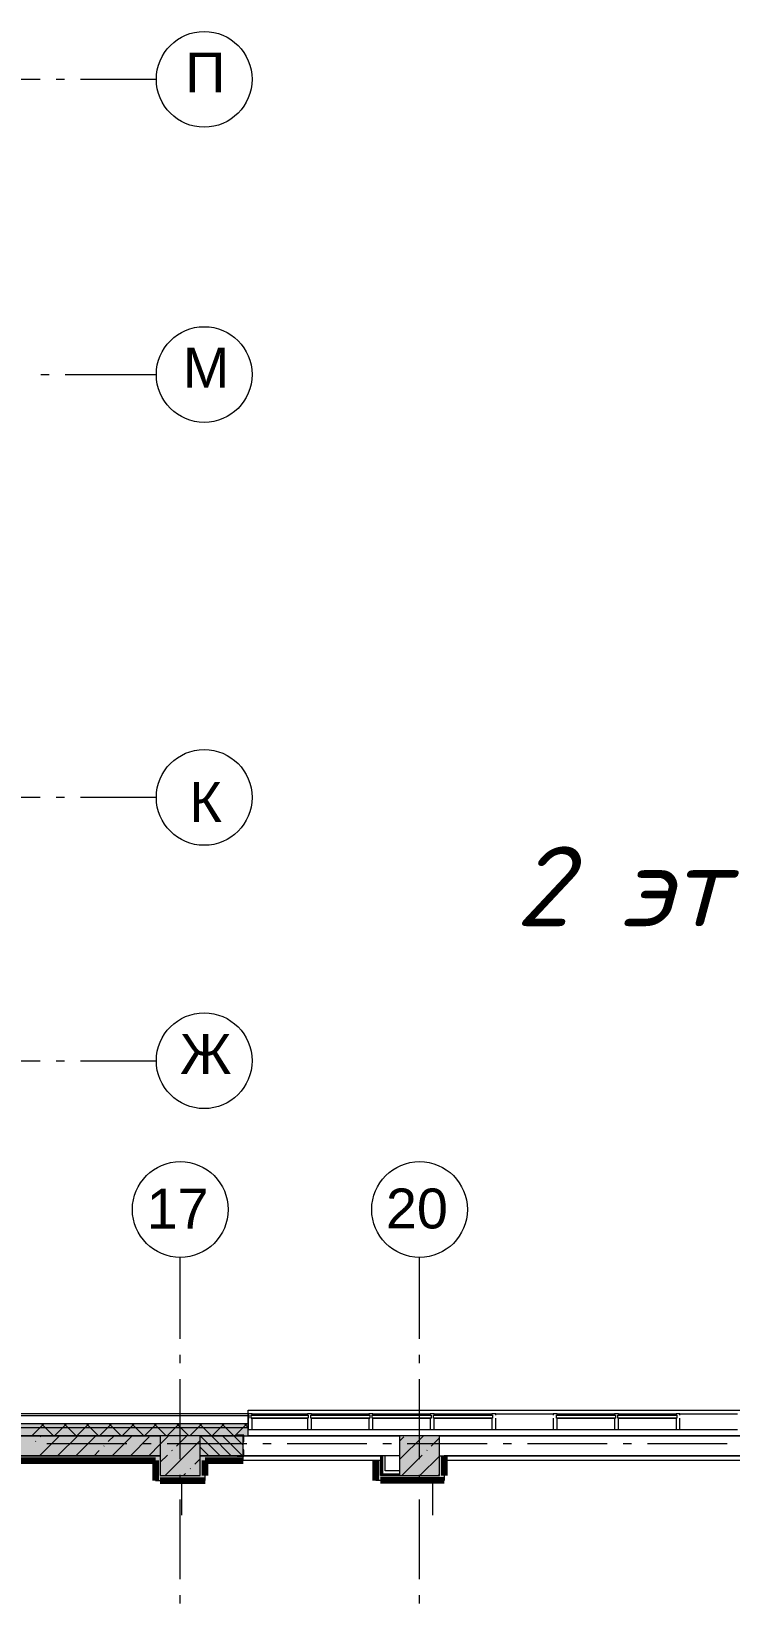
# Model space of a CAD drawing. Header units: millimetres. Extents: x -537608 to 253996, y -217170 to 186033.
# Drawn here: x -341727 to -332975, y -47003 to -27301 of the extents above; entities that cross this region are included whole.
import ezdxf

# ---------------------------------------------------------------- set-up
doc = ezdxf.new("R2010")
doc.units = ezdxf.units.MM
doc.layers.add('16) Лак 1.6м', color=160, linetype='Continuous', lineweight=90)
doc.layers.add('PDF _Геометрия', color=7, linetype='Continuous')
doc.layers.add('PDF _Текст', color=7, linetype='Continuous')
doc.layers.add('PDF _Сплошная заливка', color=7, linetype='Continuous', true_color=0xffffff)
doc.styles.add('PDF ArialMT', font='arial.ttf')
doc.styles.add('PDF ISOCPEUR Italic', font='isocpeui.ttf')

msp = doc.modelspace()

# ---------------------------------------------------------------- hatches: boundary and pattern name
at = {"layer": 'PDF _Сплошная заливка', "transparency": 33554559}
h = msp.add_hatch(color=256, dxfattribs=at)
h.paths.add_polyline_path([(-340111.3655, -45150.6667), (-340111.3655, -44900.6677), (-352711.3678, -44900.6677), (-352711.3678, -45150.6667), (-341531.7729, -45150.6667)], flags=0)
h.paths.add_polyline_path([(-354939.4258, -45150.6667), (-354711.3677, -45150.6667), (-354711.3677, -44900.6677), (-356311.3745, -44900.6677), (-356311.3745, -45150.6667), (-355777.4074, -45150.6667)], flags=0)
h = msp.add_hatch(color=256, dxfattribs=at)
h.paths.add_polyline_path([(-291411.3555, -44900.6677), (-291411.3555, -44800.6673), (-298005.3554, -44800.6673), (-298005.3554, -44900.6677), (-292091.069, -44900.6677)], flags=0)
h.paths.add_polyline_path([(-300051.8592, -44900.6677), (-299705.3584, -44900.6677), (-299705.3584, -44800.6673), (-301005.3596, -44800.6673), (-301005.3596, -44900.6677), (-300470.8499, -44900.6677)], flags=0)
h.paths.add_polyline_path([(-303822.7632, -44900.6677), (-302705.3583, -44900.6677), (-302705.3583, -44800.6673), (-303995.3569, -44800.6673), (-303995.3569, -44900.6677)], flags=0)
h.paths.add_polyline_path([(-306061.3579, -44900.6677), (-305695.3599, -44900.6677), (-305695.3599, -44800.6673), (-307010.3586, -44800.6673), (-307010.3586, -44900.6677), (-306336.6949, -44900.6677)], flags=0)
h.paths.add_polyline_path([(-308850.6309, -44900.6677), (-308710.3573, -44900.6677), (-308710.3573, -44800.6673), (-310010.3585, -44800.6673), (-310010.3585, -44900.6677), (-309688.6081, -44900.6677)], flags=0)
h.paths.add_polyline_path([(-312061.362, -44900.6677), (-311710.3615, -44900.6677), (-311710.3615, -44800.6673), (-313005.3593, -44800.6673), (-313005.3593, -44900.6677), (-312202.5441, -44900.6677)], flags=0)
h.paths.add_polyline_path([(-316005.3592, -44900.6677), (-314705.3622, -44900.6677), (-314705.3622, -44800.6673), (-316005.3592, -44800.6673)], flags=0)
h.paths.add_polyline_path([(-318068.389, -44900.6677), (-317705.3621, -44900.6677), (-317705.3621, -44800.6673), (-319005.3634, -44800.6673), (-319005.3634, -44900.6677), (-318906.3662, -44900.6677)], flags=0)
h.paths.add_polyline_path([(-323934.2382, -44900.6677), (-323705.3619, -44900.6677), (-323705.3619, -44800.6673), (-325005.3632, -44800.6673), (-325005.3632, -44900.6677), (-324061.3615, -44900.6677)], flags=0)
h.paths.add_polyline_path([(-321420.3022, -44900.6677), (-320705.362, -44900.6677), (-320705.362, -44800.6673), (-322005.3633, -44800.6673), (-322005.3633, -44900.6677), (-321839.293, -44900.6677)], flags=0)
h.paths.add_polyline_path([(-326705.3618, -44900.6677), (-326705.3618, -44800.6673), (-328311.3625, -44800.6673), (-328311.3625, -44900.6677), (-326867.1607, -44900.6677)], flags=0)
h.paths.add_polyline_path([(-330011.3654, -44900.6677), (-330011.3654, -44800.6673), (-331311.3624, -44800.6673), (-331311.3624, -44900.6677), (-330219.0739, -44900.6677)], flags=0)
h.paths.add_polyline_path([(-342261.3661, -44900.6677), (-339011.3695, -44900.6677), (-339011.3695, -44800.6673), (-342261.3661, -44800.6673)], flags=0)
h = msp.add_hatch(color=256, dxfattribs=at)
h.paths.add_polyline_path([(-291511.3559, -44800.6673), (-291511.3559, -44750.6671), (-298005.3554, -44750.6671), (-298005.3554, -44800.6673), (-292091.069, -44800.6673)], flags=0)
h.paths.add_polyline_path([(-302705.3583, -44800.6673), (-302705.3583, -44750.6671), (-303995.3569, -44750.6671), (-303995.3569, -44800.6673), (-302984.786, -44800.6673)], flags=0)
h.paths.add_polyline_path([(-300051.8592, -44800.6673), (-299705.3584, -44800.6673), (-299705.3584, -44750.6671), (-301005.3596, -44750.6671), (-301005.3596, -44800.6673), (-300470.8499, -44800.6673)], flags=0)
h.paths.add_polyline_path([(-305695.3599, -44800.6673), (-305695.3599, -44750.6671), (-307010.3586, -44750.6671), (-307010.3586, -44800.6673), (-305917.7084, -44800.6673)], flags=0)
h.paths.add_polyline_path([(-308850.6309, -44800.6673), (-308710.3573, -44800.6673), (-308710.3573, -44750.6671), (-310010.3585, -44750.6671), (-310010.3585, -44800.6673), (-309688.6081, -44800.6673)], flags=0)
h.paths.add_polyline_path([(-311710.3615, -44800.6673), (-311710.3615, -44750.6671), (-313005.3593, -44750.6671), (-313005.3593, -44800.6673), (-311783.5533, -44800.6673)], flags=0)
h.paths.add_polyline_path([(-318068.389, -44800.6673), (-317705.3621, -44800.6673), (-317705.3621, -44750.6671), (-319005.3634, -44750.6671), (-319005.3634, -44800.6673), (-318906.3662, -44800.6673)], flags=0)
h.paths.add_polyline_path([(-314705.3622, -44800.6673), (-314705.3622, -44750.6671), (-316005.3592, -44750.6671), (-316005.3592, -44800.6673), (-314716.4758, -44800.6673)], flags=0)
h.paths.add_polyline_path([(-320705.362, -44800.6673), (-320705.362, -44750.6671), (-322005.3633, -44750.6671), (-322005.3633, -44800.6673), (-321001.3114, -44800.6673)], flags=0)
h.paths.add_polyline_path([(-324772.2154, -44800.6673), (-323705.3619, -44800.6673), (-323705.3619, -44750.6671), (-325005.3632, -44750.6671), (-325005.3632, -44800.6673)], flags=0)
h.paths.add_polyline_path([(-326867.1607, -44800.6673), (-326705.3618, -44800.6673), (-326705.3618, -44750.6671), (-328311.3625, -44750.6671), (-328311.3625, -44800.6673), (-327286.1471, -44800.6673)], flags=0)
h.paths.add_polyline_path([(-331311.3624, -44800.6673), (-330011.3654, -44800.6673), (-330011.3654, -44750.6671), (-331311.3624, -44750.6671)], flags=0)
h.paths.add_polyline_path([(-339011.3695, -44800.6673), (-339011.3695, -44750.6671), (-342211.3659, -44750.6671), (-342211.3659, -44800.6673), (-339017.8456, -44800.6673)], flags=0)
msp.add_hatch(color=256, dxfattribs=at).paths.add_polyline_path([(-339611.3634, -45400.6677), (-339611.3634, -44900.6677), (-340111.3655, -44900.6677), (-340111.3655, -45400.6677), (-339855.8185, -45400.6677)])
h = msp.add_hatch(color=256, dxfattribs=at)
h.paths.add_polyline_path([(-296280.9595, -45150.6667), (-294561.356, -45150.6667), (-294561.356, -44900.6677), (-297061.3581, -44900.6677), (-297061.3581, -45150.6667), (-297001.3553, -45150.6667)], flags=0)
h.paths.add_polyline_path([(-299764.9091, -45150.6667), (-299764.9091, -44900.6677), (-300944.909, -44900.6677), (-300944.909, -45150.6667), (-300051.8592, -45150.6667)], flags=0)
h.paths.add_polyline_path([(-297561.3559, -45150.6667), (-297561.3559, -44900.6677), (-297944.9091, -44900.6677), (-297944.9091, -45150.6667), (-297801.3587, -45150.6667)], flags=0)
h.paths.add_polyline_path([(-306001.3593, -45150.6667), (-305754.9106, -45150.6667), (-305754.9106, -44900.6677), (-306061.3579, -44900.6677), (-306061.3579, -45150.6667)], flags=0)
h.paths.add_polyline_path([(-302984.786, -45150.6667), (-302764.909, -45150.6667), (-302764.909, -44900.6677), (-303061.3579, -44900.6677), (-303061.3579, -45150.6667), (-303001.3594, -45150.6667)], flags=0)
h.paths.add_polyline_path([(-303741.36, -45150.6667), (-303561.3601, -45150.6667), (-303561.3601, -44900.6677), (-303934.9106, -44900.6677), (-303934.9106, -45150.6667), (-303822.7632, -45150.6667)], flags=0)
h.paths.add_polyline_path([(-306561.36, -45150.6667), (-306561.36, -44900.6677), (-306701.358, -44900.6677), (-306701.358, -45150.6667)], flags=0)
h.paths.add_polyline_path([(-306755.6857, -45150.6667), (-306736.3607, -45150.6667), (-306736.3607, -44900.6677), (-306949.9122, -44900.6677), (-306949.9122, -45150.6667), (-306761.3608, -45150.6667)], flags=0)
h.paths.add_polyline_path([(-308850.6309, -45150.6667), (-308769.9123, -45150.6667), (-308769.9123, -44900.6677), (-309949.9121, -44900.6677), (-309949.9121, -45150.6667), (-309688.6081, -45150.6667)], flags=0)
h.paths.add_polyline_path([(-312781.3616, -45150.6667), (-312561.3598, -45150.6667), (-312561.3598, -44900.6677), (-312944.9129, -44900.6677), (-312944.9129, -45150.6667)], flags=0)
h.paths.add_polyline_path([(-315561.3597, -45150.6667), (-315561.3597, -44900.6677), (-315944.9128, -44900.6677), (-315944.9128, -45150.6667), (-315732.9329, -45150.6667)], flags=0)
h.paths.add_polyline_path([(-312061.362, -45150.6667), (-311769.9122, -45150.6667), (-311769.9122, -44900.6677), (-312061.362, -44900.6677), (-312061.362, -45134.7692)], flags=0)
h.paths.add_polyline_path([(-315061.3619, -45150.6667), (-314764.9129, -45150.6667), (-314764.9129, -44900.6677), (-315061.3619, -44900.6677), (-315061.3619, -45134.7692)], flags=0)
h.paths.add_polyline_path([(-318906.3662, -45150.6667), (-317764.9128, -45150.6667), (-317764.9128, -44900.6677), (-318944.9127, -44900.6677), (-318944.9127, -45150.6667)], flags=0)
h.paths.add_polyline_path([(-321001.3114, -45150.6667), (-320764.917, -45150.6667), (-320764.917, -44900.6677), (-321945.5326, -44900.6677), (-321945.5326, -45150.6667), (-321001.3631, -45150.6667)], flags=0)
h.paths.add_polyline_path([(-324944.9168, -45150.6667), (-324561.3637, -45150.6667), (-324561.3637, -44900.6677), (-324944.9168, -44900.6677), (-324944.9168, -44956.8232)], flags=0)
h.paths.add_polyline_path([(-324001.3631, -45150.6667), (-323765.5327, -45150.6667), (-323765.5327, -44900.6677), (-324061.3615, -44900.6677), (-324061.3615, -45150.6667)], flags=0)
h.paths.add_polyline_path([(-327561.3636, -45150.6667), (-327561.3636, -44900.6677), (-327611.3638, -44900.6677), (-327611.3638, -45150.6667)], flags=0)
h.paths.add_polyline_path([(-330551.3609, -45150.6667), (-330071.364, -45150.6667), (-330071.364, -44900.6677), (-330611.368, -44900.6677), (-330611.368, -45150.6667)], flags=0)
h.paths.add_polyline_path([(-326764.9169, -45150.6667), (-326764.9169, -44900.6677), (-327061.3657, -44900.6677), (-327061.3657, -45150.6667), (-326867.1607, -45150.6667)], flags=0)
h.paths.add_polyline_path([(-328251.3639, -45150.6667), (-328111.3659, -45150.6667), (-328111.3659, -44900.6677), (-328251.3639, -44900.6677), (-328251.3639, -44956.8232)], flags=0)
h.paths.add_polyline_path([(-331111.3615, -45150.6667), (-331111.3615, -44900.6677), (-331251.3638, -44900.6677), (-331251.3638, -45150.6667)], flags=0)
h.paths.add_polyline_path([(-339611.3634, -45150.6667), (-339071.368, -45150.6667), (-339071.368, -44900.6677), (-339611.3634, -44900.6677)], flags=0)
at = {"layer": 'PDF _Сплошная заливка', "true_color": 0xff7d7d, "transparency": 33554559}
h = msp.add_hatch(color=11, dxfattribs=at)
h.paths.add_polyline_path([(-340171.3641, -45210.6673), (-340111.3655, -45210.6673), (-340111.3655, -45150.6667), (-352681.3728, -45150.8109), (-352681.3728, -45158.667), (-352711.3678, -45158.667), (-352711.3678, -45210.6673), (-341531.7729, -45210.6673)], flags=0)
h.paths.add_polyline_path([(-354711.3677, -45210.6673), (-354711.3677, -45158.667), (-354741.3712, -45158.667), (-354741.3712, -45150.6667), (-356311.3745, -45150.6667), (-356311.3745, -45210.6673), (-354939.4258, -45210.6673)], flags=0)
h.paths.add_polyline_path([(-360436.3749, -45210.6673), (-360436.3749, -45150.6667), (-367861.3722, -45150.6667), (-367861.3722, -45210.6673), (-360805.2708, -45210.6673)], flags=0)
msp.add_hatch(color=11, dxfattribs=at).paths.add_polyline_path([(-339611.3634, -45400.6677), (-339551.3649, -45400.6677), (-339551.3649, -45150.6667), (-339611.3634, -45150.6667), (-339611.3634, -45312.8143)])
at = {"layer": 'PDF _Сплошная заливка', "true_color": 0x77b143, "transparency": 33554559}
msp.add_hatch(color=75, dxfattribs=at).paths.add_polyline_path([(-337351.3641, -45375.6676), (-337326.364, -45375.6676), (-337326.364, -45150.6667), (-337351.3641, -45150.6667), (-337351.3641, -45340.6671)])

# ---------------------------------------------------------------- linework, layer by layer
at = {"layer": '16) Лак 1.6м'}
for p, q in [((-352711.3678, -45210.6673), (-340171.3641, -45210.6673)), ((-340171.3641, -45210.6673), (-340171.3641, -45460.6684)), ((-339551.3649, -45400.6677), (-339551.3649, -45210.6673)), ((-339551.3649, -45210.6673), (-339071.368, -45210.6673)), ((-337411.3627, -45460.6684), (-337411.3627, -45210.6673)), ((-336551.3693, -45150.6667), (-336551.3693, -45400.6677)), ((-340111.3655, -45460.6684), (-339551.3649, -45460.6684)), ((-336551.3693, -45460.6684), (-337351.3641, -45460.6684))]:
    msp.add_line(p, q, dxfattribs=at)
at = {"layer": 'PDF _Геометрия', "color": 253, "lineweight": 9, "true_color": 0xaaaaaa}
for p, q in [((-342617.5251, -27900.664), (-341617.5294, -27900.664)), ((-341417.5286, -27900.664), (-341311.6979, -27900.664)), ((-341111.6971, -27900.664), (-340161.3657, -27900.664)), ((-341610.1146, -31600.6647), (-341504.284, -31600.6647)), ((-341304.2832, -31600.6647), (-340161.3657, -31600.6647)), ((-341617.5294, -36900.6659), (-342617.5251, -36900.6659)), ((-341311.6979, -36900.6659), (-341417.5286, -36900.6659)), ((-340161.3657, -36900.6659), (-341111.6971, -36900.6659)), ((-342617.5251, -40200.6671), (-341617.5294, -40200.6671)), ((-341417.5286, -40200.6671), (-341311.6979, -40200.6671)), ((-341111.6971, -40200.6671), (-340161.3657, -40200.6671)), ((-339861.3645, -43685.9988), (-339861.3645, -42664.7363)), ((-336861.3689, -43685.9988), (-336861.3689, -42664.7363)), ((-339861.3645, -43991.8325), (-339861.3645, -43885.9997)), ((-336861.3689, -43991.8325), (-336861.3689, -43885.9997)), ((-339861.3645, -45191.8333), (-339861.3645, -44191.8334)), ((-336861.3689, -45191.8333), (-336861.3689, -44191.8334)), ((-339011.3695, -44623.6665), (-339011.3695, -44580.6677)), ((-339011.3695, -44580.6677), (-331311.3624, -44580.6677)), ((-339011.3695, -44678.668), (-339001.3625, -44678.668)), ((-338971.3675, -44678.668), (-338256.3628, -44678.668)), ((-338266.3697, -44680.6681), (-338961.3693, -44680.6681)), ((-338226.3679, -44678.668), (-337486.363, -44678.668)), ((-337496.3699, -44680.6681), (-338216.3695, -44680.6681)), ((-337456.368, -44678.668), (-336716.3631, -44678.668)), ((-336726.37, -44680.6681), (-337446.3696, -44680.6681)), ((-336686.3681, -44678.668), (-335946.3632, -44678.668)), ((-335956.3616, -44680.6681), (-336676.3699, -44680.6681)), ((-335146.3685, -44678.668), (-334406.3636, -44678.668)), ((-334416.3619, -44680.6681), (-335136.3615, -44680.6681)), ((-334376.3686, -44678.668), (-333636.3637, -44678.668)), ((-333646.3621, -44680.6681), (-334366.3617, -44680.6681)), ((-340532.294, -45000.6682), (-341532.2983, -45000.6682)), ((-340226.4625, -45000.6682), (-340332.2931, -45000.6682)), ((-339026.466, -45000.6682), (-340026.4617, -45000.6682)), ((-338720.6259, -45000.6682), (-338826.4651, -45000.6682)), ((-337520.6294, -45000.6682), (-338520.6336, -45000.6682)), ((-337214.7979, -45000.6682), (-337320.6285, -45000.6682)), ((-336014.7928, -45000.6682), (-337014.7971, -45000.6682)), ((-335708.9613, -45000.6682), (-335814.7919, -45000.6682)), ((-334508.9648, -45000.6682), (-335508.9604, -45000.6682)), ((-334203.1246, -45000.6682), (-334308.9639, -45000.6682)), ((-333003.1282, -45000.6682), (-334003.1325, -45000.6682)), ((-339861.3645, -45497.6669), (-339861.3645, -45391.832)), ((-336861.3689, -45497.6669), (-336861.3689, -45391.832)), ((-339861.3645, -46697.6656), (-339861.3645, -45697.6656)), ((-336861.3689, -46697.6656), (-336861.3689, -45697.6656)), ((-339861.3645, -47003.4993), (-339861.3645, -46897.6665)), ((-336861.3689, -47003.4993), (-336861.3689, -46897.6665))]:
    msp.add_line(p, q, dxfattribs=at)
at = {"layer": 'PDF _Геометрия', "lineweight": 9}
for p, q in [((-339011.3695, -44623.6665), (-342084.3674, -44623.6665)), ((-339011.3695, -44650.6667), (-342084.3674, -44650.6667)), ((-338961.3693, -44623.6665), (-339011.3695, -44623.6665)), ((-339011.3695, -44623.6665), (-339011.3695, -44640.6662)), ((-339011.3695, -44650.6667), (-339011.3695, -44623.6665)), ((-339011.3695, -44640.6662), (-339001.3625, -44640.6662)), ((-339011.3695, -44750.6671), (-339011.3695, -44650.6667)), ((-339001.3625, -44680.6681), (-339011.3695, -44680.6681)), ((-339011.3695, -44680.6681), (-339011.3695, -44820.6683)), ((-339001.3625, -44640.6662), (-339001.3625, -44680.6681)), ((-338971.3675, -44680.6681), (-338971.3675, -44640.6662)), ((-338971.3675, -44640.6662), (-338961.3693, -44640.6662)), ((-338961.3693, -44680.6681), (-338971.3675, -44680.6681)), ((-338961.3693, -44640.6662), (-338961.3693, -44623.6665)), ((-338961.3693, -44623.6665), (-338266.3697, -44623.6665)), ((-338961.3693, -44640.6662), (-338266.3697, -44640.6662)), ((-338961.3693, -44820.6683), (-338961.3693, -44680.6681)), ((-338216.3695, -44623.6665), (-338266.3697, -44623.6665)), ((-338266.3697, -44623.6665), (-338266.3697, -44640.6662)), ((-338266.3697, -44640.6662), (-338256.3628, -44640.6662)), ((-338256.3628, -44680.6681), (-338266.3697, -44680.6681)), ((-338266.3697, -44680.6681), (-338266.3697, -44820.6683)), ((-338256.3628, -44640.6662), (-338256.3628, -44680.6681)), ((-338226.3679, -44680.6681), (-338226.3679, -44640.6662)), ((-338226.3679, -44640.6662), (-338216.3695, -44640.6662)), ((-338216.3695, -44680.6681), (-338226.3679, -44680.6681)), ((-338216.3695, -44623.6665), (-337496.3699, -44623.6665)), ((-338216.3695, -44640.6662), (-338216.3695, -44623.6665)), ((-338216.3695, -44640.6662), (-337496.3699, -44640.6662)), ((-338216.3695, -44820.6683), (-338216.3695, -44680.6681)), ((-337446.3696, -44623.6665), (-337496.3699, -44623.6665)), ((-337496.3699, -44623.6665), (-337496.3699, -44640.6662)), ((-337496.3699, -44640.6662), (-337486.363, -44640.6662)), ((-337486.363, -44680.6681), (-337496.3699, -44680.6681)), ((-337496.3699, -44680.6681), (-337496.3699, -44820.6683)), ((-337486.363, -44640.6662), (-337486.363, -44680.6681)), ((-337456.368, -44680.6681), (-337456.368, -44640.6662)), ((-337456.368, -44640.6662), (-337446.3696, -44640.6662)), ((-337446.3696, -44680.6681), (-337456.368, -44680.6681)), ((-337446.3696, -44623.6665), (-336726.37, -44623.6665)), ((-337446.3696, -44640.6662), (-337446.3696, -44623.6665)), ((-337446.3696, -44640.6662), (-336726.37, -44640.6662)), ((-337446.3696, -44820.6683), (-337446.3696, -44680.6681)), ((-336676.3699, -44623.6665), (-336726.37, -44623.6665)), ((-336726.37, -44623.6665), (-336726.37, -44640.6662)), ((-336726.37, -44640.6662), (-336716.3631, -44640.6662)), ((-336716.3631, -44680.6681), (-336726.37, -44680.6681)), ((-336726.37, -44680.6681), (-336726.37, -44820.6683)), ((-336716.3631, -44640.6662), (-336716.3631, -44680.6681)), ((-336686.3681, -44680.6681), (-336686.3681, -44640.6662)), ((-336686.3681, -44640.6662), (-336676.3699, -44640.6662)), ((-336676.3699, -44680.6681), (-336686.3681, -44680.6681)), ((-336676.3699, -44623.6665), (-335956.3616, -44623.6665)), ((-336676.3699, -44640.6662), (-336676.3699, -44623.6665)), ((-336676.3699, -44640.6662), (-335956.3616, -44640.6662)), ((-336676.3699, -44820.6683), (-336676.3699, -44680.6681)), ((-335906.37, -44623.6665), (-335956.3616, -44623.6665)), ((-335956.3616, -44623.6665), (-335956.3616, -44640.6662)), ((-335956.3616, -44640.6662), (-335946.3632, -44640.6662)), ((-335946.3632, -44680.6681), (-335956.3616, -44680.6681)), ((-335956.3616, -44680.6681), (-335956.3616, -44820.6683)), ((-335946.3632, -44640.6662), (-335946.3632, -44680.6681)), ((-335906.37, -44623.6665), (-335186.3617, -44623.6665)), ((-335906.37, -44640.6662), (-335906.37, -44623.6665)), ((-335906.37, -44820.6683), (-335906.37, -44680.6681)), ((-335136.3615, -44623.6665), (-335186.3617, -44623.6665)), ((-335186.3617, -44623.6665), (-335186.3617, -44640.6662)), ((-335186.3617, -44680.6681), (-335186.3617, -44820.6683)), ((-335146.3685, -44680.6681), (-335146.3685, -44640.6662)), ((-335146.3685, -44640.6662), (-335136.3615, -44640.6662)), ((-335136.3615, -44680.6681), (-335146.3685, -44680.6681)), ((-335136.3615, -44623.6665), (-334416.3619, -44623.6665)), ((-335136.3615, -44640.6662), (-335136.3615, -44623.6665)), ((-335136.3615, -44640.6662), (-334416.3619, -44640.6662)), ((-335136.3615, -44820.6683), (-335136.3615, -44680.6681)), ((-334366.3617, -44623.6665), (-334416.3619, -44623.6665)), ((-334416.3619, -44623.6665), (-334416.3619, -44640.6662)), ((-334416.3619, -44640.6662), (-334406.3636, -44640.6662)), ((-334406.3636, -44680.6681), (-334416.3619, -44680.6681)), ((-334416.3619, -44680.6681), (-334416.3619, -44820.6683)), ((-334406.3636, -44640.6662), (-334406.3636, -44680.6681)), ((-334376.3686, -44680.6681), (-334376.3686, -44640.6662)), ((-334376.3686, -44640.6662), (-334366.3617, -44640.6662)), ((-334366.3617, -44680.6681), (-334376.3686, -44680.6681)), ((-334366.3617, -44623.6665), (-333646.3621, -44623.6665)), ((-334366.3617, -44640.6662), (-334366.3617, -44623.6665)), ((-334366.3617, -44640.6662), (-333646.3621, -44640.6662)), ((-334366.3617, -44820.6683), (-334366.3617, -44680.6681)), ((-333596.3618, -44623.6665), (-333646.3621, -44623.6665)), ((-333646.3621, -44623.6665), (-333646.3621, -44640.6662)), ((-333646.3621, -44640.6662), (-333636.3637, -44640.6662)), ((-333636.3637, -44680.6681), (-333646.3621, -44680.6681)), ((-333646.3621, -44680.6681), (-333646.3621, -44820.6683)), ((-333636.3637, -44640.6662), (-333636.3637, -44680.6681)), ((-333596.3618, -44623.6665), (-332876.3622, -44623.6665)), ((-333596.3618, -44640.6662), (-333596.3618, -44623.6665)), ((-333596.3618, -44820.6683), (-333596.3618, -44680.6681)), ((-340111.3655, -44900.6677), (-352681.3728, -44900.6677)), ((-339011.3695, -44750.6671), (-342084.3674, -44750.6671)), ((-339011.3695, -44800.6673), (-342084.3674, -44800.6673)), ((-342084.3674, -44900.6677), (-340111.3655, -44900.6677)), ((-341722.5075, -44900.6677), (-341622.507, -44800.6673)), ((-341625.8226, -45150.6667), (-341375.8215, -44900.6677)), ((-341622.507, -44800.6673), (-341572.5068, -44750.6671)), ((-341618.8728, -44915.6221), (-341603.9227, -44900.6677)), ((-341551.2873, -44800.6673), (-341601.2875, -44750.6671)), ((-341451.2869, -44900.6677), (-341551.2873, -44800.6673)), ((-341439.6609, -44900.6677), (-341339.6605, -44800.6673)), ((-341390.7802, -45143.7191), (-341147.7289, -44900.6677)), ((-341339.6605, -44800.6673), (-341289.6603, -44750.6671)), ((-341268.4408, -44800.6673), (-341318.441, -44750.6671)), ((-341168.4404, -44900.6677), (-341268.4408, -44800.6673)), ((-341169.6288, -45150.6667), (-340919.6277, -44900.6677)), ((-341156.8144, -44900.6677), (-341056.8225, -44800.6673)), ((-341056.8225, -44800.6673), (-341006.8223, -44750.6671)), ((-340985.5942, -44800.6673), (-341035.5944, -44750.6671)), ((-340885.5938, -44900.6677), (-340985.5942, -44800.6673)), ((-340873.9765, -44900.6677), (-340773.976, -44800.6673)), ((-340773.976, -44800.6673), (-340723.9758, -44750.6671)), ((-340763.5041, -44972.6453), (-340691.5265, -44900.6677)), ((-340702.7563, -44800.6673), (-340752.7565, -44750.6671)), ((-340713.4264, -45150.6667), (-340463.4253, -44900.6677)), ((-340602.7559, -44900.6677), (-340702.7563, -44800.6673)), ((-340591.1299, -44900.6677), (-340491.1295, -44800.6673)), ((-340491.1295, -44800.6673), (-340441.1293, -44750.6671)), ((-340485.3337, -45150.6667), (-340250.2828, -44915.6221)), ((-340419.9097, -44800.6673), (-340469.91, -44750.6671)), ((-340319.9093, -44900.6677), (-340419.9097, -44800.6673)), ((-340308.292, -44900.6677), (-340208.2916, -44800.6673)), ((-340208.2916, -44800.6673), (-340158.2913, -44750.6671)), ((-340137.0718, -44800.6673), (-340187.072, -44750.6671)), ((-340037.0714, -44900.6677), (-340137.0718, -44800.6673)), ((-340111.3655, -45004.8018), (-340007.2315, -44900.6677)), ((-339611.3634, -44900.6677), (-340111.3655, -44900.6677)), ((-340111.3655, -44900.6677), (-340111.3655, -45400.6677)), ((-340025.4455, -44900.6677), (-339925.445, -44800.6673)), ((-339925.445, -44800.6673), (-339875.4448, -44750.6671)), ((-339908.1353, -45029.6706), (-339779.1303, -44900.6677)), ((-339854.2253, -44800.6673), (-339904.2255, -44750.6671)), ((-339754.2249, -44900.6677), (-339854.2253, -44800.6673)), ((-339742.6075, -44900.6677), (-339642.6071, -44800.6673)), ((-339642.6071, -44800.6673), (-339592.6069, -44750.6671)), ((-339571.3873, -44800.6673), (-339621.3876, -44750.6671)), ((-339611.3634, -45400.6677), (-339611.3634, -44900.6677)), ((-339071.368, -44900.6677), (-339611.3634, -44900.6677)), ((-339611.3634, -44900.6677), (-339011.3695, -44900.6677)), ((-339362.8091, -45150.6667), (-339611.3634, -44902.1059)), ((-339471.3869, -44900.6677), (-339571.3873, -44800.6673)), ((-339221.3859, -45150.6667), (-339471.3869, -44900.6677)), ((-339459.761, -44900.6677), (-339359.7606, -44800.6673)), ((-339359.7606, -44800.6673), (-339309.7603, -44750.6671)), ((-339288.5408, -44800.6673), (-339338.541, -44750.6671)), ((-339079.9626, -45150.6667), (-339329.9636, -44900.6677)), ((-339188.5404, -44900.6677), (-339288.5408, -44800.6673)), ((-339071.368, -45017.8423), (-339188.5404, -44900.6677)), ((-339176.9231, -44900.6677), (-339076.9226, -44800.6673)), ((-339076.9226, -44800.6673), (-339026.9224, -44750.6671)), ((-339071.368, -45150.6667), (-339071.368, -44900.6677)), ((-339011.3695, -44794.9986), (-339055.6945, -44750.6671)), ((-339011.3695, -44800.6673), (-339011.3695, -44750.6671)), ((-339011.3695, -44900.6677), (-339011.3695, -44800.6673)), ((-339011.3695, -44820.6683), (-338961.3693, -44820.6683)), ((-337111.3699, -44900.6677), (-339011.3695, -44900.6677)), ((-339011.3695, -44900.6677), (-337111.3699, -44900.6677)), ((-338961.3693, -44820.6683), (-338266.3697, -44820.6683)), ((-338266.3697, -44820.6683), (-338216.3695, -44820.6683)), ((-338216.3695, -44820.6683), (-337496.3699, -44820.6683)), ((-337496.3699, -44820.6683), (-337446.3696, -44820.6683)), ((-337446.3696, -44820.6683), (-336726.37, -44820.6683)), ((-337111.3699, -45198.1802), (-336813.8489, -44900.6677)), ((-336611.3678, -44900.6677), (-337111.3699, -44900.6677)), ((-337111.3699, -44900.6677), (-337111.3699, -45400.6677)), ((-337111.3699, -44970.0833), (-337056.9089, -44915.6221)), ((-336726.37, -44820.6683), (-336676.3699, -44820.6683)), ((-336676.3699, -44820.6683), (-335956.3616, -44820.6683)), ((-336611.3678, -45400.6677), (-336611.3678, -44900.6677)), ((-331311.3624, -44900.6677), (-336611.3678, -44900.6677)), ((-336611.3678, -44900.6677), (-331311.3624, -44900.6677)), ((-335956.3616, -44820.6683), (-335906.37, -44820.6683)), ((-335906.37, -44820.6683), (-335186.3617, -44820.6683)), ((-335186.3617, -44820.6683), (-335136.3615, -44820.6683)), ((-335136.3615, -44820.6683), (-334416.3619, -44820.6683)), ((-334416.3619, -44820.6683), (-334366.3617, -44820.6683)), ((-334366.3617, -44820.6683), (-333646.3621, -44820.6683)), ((-333646.3621, -44820.6683), (-333596.3618, -44820.6683)), ((-333596.3618, -44820.6683), (-332876.3622, -44820.6683)), ((-341675.9003, -44972.6453), (-341671.1552, -44967.9045)), ((-340941.5276, -45150.6667), (-340877.559, -45086.6959)), ((-340820.5315, -45029.6706), (-340815.7864, -45024.9298)), ((-340257.2325, -45150.6667), (-340111.3655, -45004.8018)), ((-340051.0312, -45400.6677), (-339611.3634, -44960.9979)), ((-339965.1627, -45086.6959), (-339960.4176, -45081.953)), ((-339504.2238, -45150.6667), (-339611.3634, -45043.527)), ((-336771.7802, -45086.6959), (-336767.0437, -45081.953)), ((-336714.7613, -45029.6706), (-336611.3678, -44926.2793)), ((-352681.3728, -45150.6667), (-340111.3655, -45150.6667)), ((-340111.3655, -45150.6667), (-352681.3728, -45150.6667)), ((-340111.3655, -45232.9009), (-340022.1902, -45143.7191)), ((-339737.0615, -45314.7928), (-339732.325, -45310.0521)), ((-339680.0427, -45257.7697), (-339611.3634, -45189.0969)), ((-339551.3649, -45150.6667), (-339611.3634, -45150.6667)), ((-339611.3634, -45150.6667), (-339551.3649, -45150.6667)), ((-339071.368, -45150.6667), (-339551.3649, -45150.6667)), ((-339551.3649, -45150.6667), (-339071.368, -45150.6667)), ((-339071.368, -45210.6673), (-339071.368, -45150.6667)), ((-337411.3627, -45210.6673), (-339071.368, -45210.6673)), ((-337351.3641, -45150.6667), (-339065.3656, -45150.6667)), ((-339065.3656, -45150.6667), (-337351.3641, -45150.6667)), ((-337351.3641, -45210.6673), (-337411.3627, -45210.6673)), ((-337326.364, -45150.6667), (-337351.3641, -45150.6667)), ((-337351.3641, -45150.6667), (-337351.3641, -45340.6671)), ((-337351.3641, -45400.6677), (-337351.3641, -45210.6673)), ((-337291.3656, -45150.6667), (-337326.364, -45150.6667)), ((-337326.364, -45150.6667), (-337326.364, -45340.6671)), ((-337111.3699, -45150.6667), (-337291.3656, -45150.6667)), ((-337291.3656, -45340.6671), (-337291.3656, -45150.6667)), ((-337085.7498, -45400.6677), (-336828.8076, -45143.7191)), ((-336857.6572, -45400.6677), (-336611.3678, -45154.3783)), ((-336611.3678, -45150.6667), (-336551.3693, -45150.6667)), ((-331282.9348, -45150.6667), (-336551.3693, -45150.6667)), ((-336551.3693, -45150.6667), (-331282.9348, -45150.6667)), ((-331342.9333, -45210.6673), (-336551.3693, -45210.6673)), ((-340171.3641, -45460.6684), (-340111.3655, -45460.6684)), ((-340111.3655, -45400.6677), (-339611.3634, -45400.6677)), ((-339846.0183, -45430.667), (-339846.0183, -45896.8182)), ((-339822.9385, -45400.6677), (-339794.089, -45371.8182)), ((-339551.3649, -45460.6684), (-339551.3649, -45400.6677)), ((-337351.3641, -45460.6684), (-337411.3627, -45460.6684)), ((-337351.3641, -45340.6671), (-337351.3641, -45375.6676)), ((-337351.3641, -45375.6676), (-337351.3641, -45400.6677)), ((-337351.3641, -45400.6677), (-337111.3699, -45400.6677)), ((-337111.3699, -45400.6677), (-337351.3641, -45400.6677)), ((-337326.364, -45340.6671), (-337326.364, -45375.6676)), ((-337326.364, -45375.6676), (-337111.3699, -45375.6676)), ((-337111.3699, -45340.6671), (-337291.3656, -45340.6671)), ((-337111.3699, -45400.6677), (-336611.3678, -45400.6677)), ((-336697.9079, -45430.667), (-336697.9079, -45896.8182)), ((-336629.556, -45400.6677), (-336611.3678, -45382.4774)), ((-336551.3693, -45400.6677), (-336551.3693, -45460.6684))]:
    msp.add_line(p, q, dxfattribs=at)
at = {"layer": 'PDF _Геометрия', "color": 253, "lineweight": 20, "true_color": 0xaaaaaa}
for p, q in [((-339065.3656, -44894.6675), (-339146.3683, -44894.6675)), ((-339146.3683, -44894.6675), (-339146.3683, -44900.6677)), ((-339146.3683, -44900.6677), (-339071.368, -44900.6677)), ((-339071.368, -44900.6677), (-339071.368, -44975.6681)), ((-339065.3656, -44975.6681), (-339065.3656, -44894.6675)), ((-339071.368, -44975.6681), (-339065.3656, -44975.6681)), ((-339071.368, -45075.6664), (-339071.368, -45150.6667)), ((-339065.3656, -45075.6664), (-339071.368, -45075.6664)), ((-339065.3656, -45156.6669), (-339065.3656, -45075.6664)), ((-339071.368, -45150.6667), (-339146.3683, -45150.6667)), ((-339146.3683, -45150.6667), (-339146.3683, -45156.6669)), ((-339146.3683, -45156.6669), (-339065.3656, -45156.6669))]:
    msp.add_line(p, q, dxfattribs=at)
at = {"layer": 'PDF _Геометрия', "lineweight": 20}
for centre, radius in [((-339561.3638, -27900.6651), 599.9993), ((-339561.3638, -31600.6659), 599.9993), ((-339561.366, -36900.6673), 600.0019), ((-339561.3638, -40200.666), 599.9993), ((-339861.3698, -42064.7381), 599.9992), ((-336861.3656, -42064.7381), 599.9992)]:
    msp.add_circle(centre, radius, dxfattribs=at)
at = {"layer": 'PDF _Сплошная заливка', "lineweight": 35, "transparency": 33554559}
msp.add_solid([(-336611.3678, -45400.6677), (-336611.3678, -44900.6677), (-337111.3699, -45400.6677), (-337111.3699, -44900.6677)], dxfattribs=at)
at = {"layer": 'PDF _Сплошная заливка', "color": 11, "lineweight": 35, "true_color": 0xff7d7d, "transparency": 33554559}
for points in [[(-340111.3655, -45460.6684), (-340111.3655, -45210.6673), (-340171.3641, -45460.6684), (-340171.3641, -45210.6673)], [(-339071.368, -45210.6673), (-339071.368, -45150.6667), (-339551.3649, -45210.6673), (-339551.3649, -45150.6667)], [(-337351.3641, -45460.6684), (-337351.3641, -45210.6673), (-337411.3627, -45460.6684), (-337411.3627, -45210.6673)], [(-336551.3693, -45400.6677), (-336551.3693, -45150.6667), (-336611.3678, -45400.6677), (-336611.3678, -45150.6667)], [(-340111.3655, -45460.6684), (-339551.3649, -45460.6684), (-340111.3655, -45400.6677), (-339551.3649, -45400.6677)], [(-337351.3641, -45460.6684), (-336551.3693, -45460.6684), (-337351.3641, -45400.6677), (-336551.3693, -45400.6677)]]:
    msp.add_solid(points, dxfattribs=at)
at = {"layer": 'PDF _Сплошная заливка', "color": 75, "lineweight": 35, "true_color": 0x77b143, "transparency": 33554559}
msp.add_solid([(-337111.3699, -45400.6677), (-337111.3699, -45375.6676), (-337351.3641, -45400.6677), (-337351.3641, -45375.6676)], dxfattribs=at)

# ---------------------------------------------------------------- texts
at = {"layer": 'PDF _Текст', "attachment_point": 4}
for s, insert, char_height, style in [('П', (-339798.7221, -27815.8737), 500, 'PDF ArialMT'), ('М', (-339828.4243, -31515.8744), 500, 'PDF ArialMT'), ('К', (-339747.0082, -36956.9893), 500, 'PDF ArialMT'), ('2 эт', (-335658.7964, -38014.0877), 1000, 'PDF ISOCPEUR Italic'), ('Ж', (-339864.4217, -40115.874), 500, 'PDF ArialMT'), ('17', (-340282.9216, -42055.6633), 500, 'PDF ArialMT'), ('20', (-337282.926, -42055.6633), 500, 'PDF ArialMT')]:
    msp.add_mtext(s, dxfattribs=dict(at, insert=insert, char_height=char_height, style=style))

doc.saveas('drawing.dxf')
